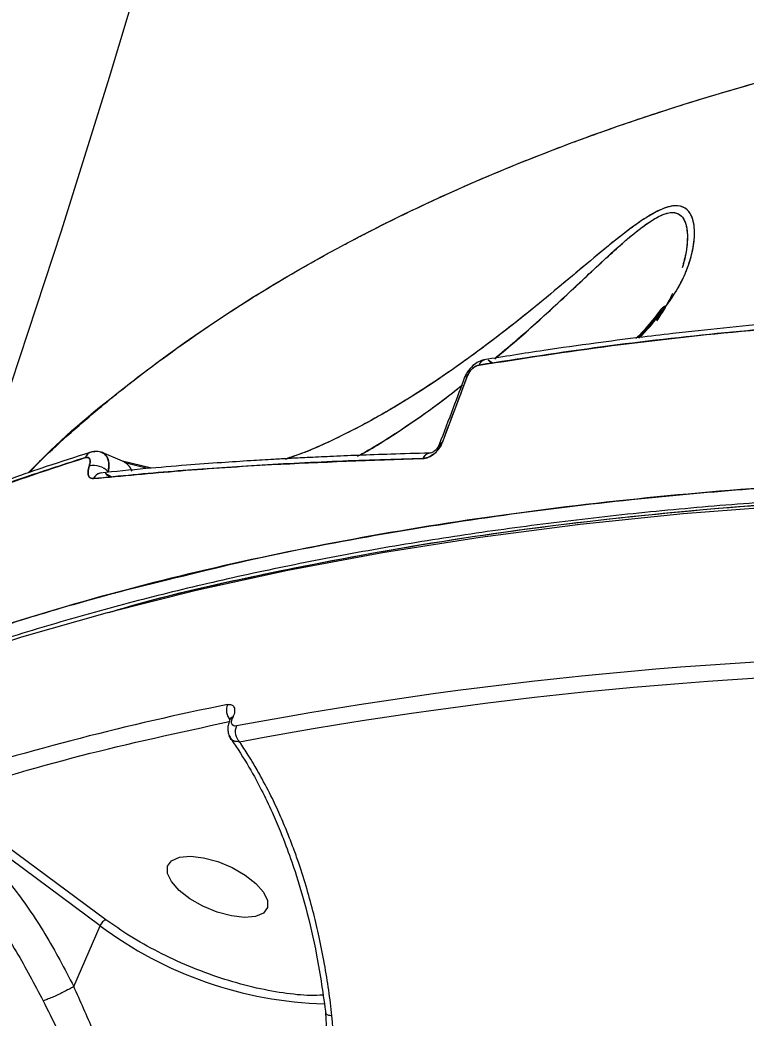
# Model space of a CAD drawing. Header units: millimetres. Extents: x -6234 to 7498, y -6127 to 5103.
# Drawn here: x 4345.9 to 4406.2, y -61.4 to 21.6 of the extents above; entities that cross this region are included whole.
import ezdxf

# ---------------------------------------------------------------- set-up
doc = ezdxf.new("R2010")
doc.units = ezdxf.units.MM
for name, color, linetype in [('DIKOM_ОБЪЕКТ', 7, 'Continuous'), ('DIKOM_РАЗМЕР_ЗОНА', 7, 'Continuous'), ('DIKOM_РАЗМЕР_ОБЪЕКТА', 7, 'Continuous')]:
    doc.layers.add(name, color=color, linetype=linetype)
doc.styles.add('style1', font='arial.ttf', dxfattribs={"width": 0.8})
doc.dimstyles.new('1-50', dxfattribs={"dimtxt": 300, "dimasz": 200, "dimexe": 100, "dimexo": 0, "dimgap": 100, "dimtad": 1, "dimtxsty": 'style1', "dimcen": 200, "dimclrd": 7, "dimclre": 7, "dimclrt": 7, "dimadec": 1, "dimazin": 2, "dimtfac": 1, "dimtmove": 0, "dimatfit": 2, "dimfxl": 0, "dimlwd": 25, "dimlwe": 18, "dimarcsym": 0})

# ---------------------------------------------------------------- blocks, each defined once
blk = doc.blocks.new('*D10')
at = {"layer": 'Defpoints', "color": 0, "transparency": 16777216}
for p in [(5627.969, 903.069), (-3229.391, -1461.506), (5627.969, -5097.582)]:
    blk.add_point(p, dxfattribs=at)
at = {"layer": 'DIKOM_РАЗМЕР_ОБЪЕКТА', "color": 7, "lineweight": 18, "transparency": 16777216}
for p, q in [((5627.969, 903.069), (5627.969, -5197.582)), ((-3229.391, -1461.506), (-3229.391, -5197.582))]:
    blk.add_line(p, q, dxfattribs=at)
at = {"layer": 'DIKOM_РАЗМЕР_ОБЪЕКТА', "color": 7, "lineweight": 25, "transparency": 16777216}
blk.add_line((-3029.391, -5097.582), (5427.969, -5097.582), dxfattribs=at)
at = {"layer": 'DIKOM_РАЗМЕР_ОБЪЕКТА', "color": 7, "transparency": 16777216}
for points in [[(-3029.391, -5064.248), (-3029.391, -5130.915), (-3229.391, -5097.582)], [(5427.969, -5064.248), (5427.969, -5130.915), (5627.969, -5097.582)]]:
    blk.add_solid(points, dxfattribs=at)
at = {"layer": 'DIKOM_РАЗМЕР_ОБЪЕКТА', "color": 7, "lineweight": 40, "transparency": 16777216, "insert": (1488.304, -4844.41), "char_height": 300, "attachment_point": 5, "style": 'style1'}
blk.add_mtext('8850', dxfattribs=at)
blk = doc.blocks.new('*D13')
at = {"layer": 'Defpoints', "color": 0, "transparency": 16777216}
for p in [(7498.074, 1778.201), (-5229.391, -1831.362), (7498.074, -6026.735)]:
    blk.add_point(p, dxfattribs=at)
at = {"layer": 'DIKOM_РАЗМЕР_ЗОНА', "color": 7, "lineweight": 18, "transparency": 16777216}
for p, q in [((7498.074, 1778.201), (7498.074, -6126.735)), ((-5229.391, -1831.362), (-5229.391, -6126.735))]:
    blk.add_line(p, q, dxfattribs=at)
at = {"layer": 'DIKOM_РАЗМЕР_ЗОНА', "color": 7, "lineweight": 25, "transparency": 16777216}
blk.add_line((-5029.391, -6026.735), (7298.074, -6026.735), dxfattribs=at)
at = {"layer": 'DIKOM_РАЗМЕР_ЗОНА', "color": 7, "transparency": 16777216}
for points in [[(-5029.391, -5993.402), (-5029.391, -6060.069), (-5229.391, -6026.735)], [(7298.074, -5993.402), (7298.074, -6060.069), (7498.074, -6026.735)]]:
    blk.add_solid(points, dxfattribs=at)
at = {"layer": 'DIKOM_РАЗМЕР_ЗОНА', "color": 7, "transparency": 16777216, "insert": (1560.691, -5773.563), "char_height": 300, "attachment_point": 5, "style": 'style1'}
blk.add_mtext('12750', dxfattribs=at)

msp = doc.modelspace()

# ---------------------------------------------------------------- linework, layer by layer
at = {"layer": 'DIKOM_ОБЪЕКТ', "color": 7, "linetype": 'Continuous', "lineweight": 15}
for p, q in [((4400.985, 1.217), (4400.9, 1.003)), ((4397.289, -4.862), (4399.606, -2.143)), ((4399.481, -2.233), (4398.779, -3.415)), ((4384.789, -6.646), (4385.193, -6.922)), ((4384.789, -6.646), (4385.126, -6.932)), ((4383.076, -7.952), (4380.968, -13.538)), ((4380.817, -13.609), (4380.709, -13.893)), ((4380.77, -13.731), (4380.816, -13.609)), ((4354.384, -15.076), (4352.715, -14.356)), ((4356.812, -15.658), (4354.384, -15.076)), ((4356.462, -15.687), (4354.589, -15.219)), ((4353.478, -16.39), (4352.986, -16.098)), ((4353.009, -16.146), (4353.428, -16.395)), ((4369.541, -22.393), (4369.538, -22.399)), ((4363.343, -36.496), (4363.314, -36.562)), ((4363.577, -36.343), (4363.549, -36.409)), ((4353.003, -53.192), (4339.182, -42.949)), ((4352.532, -53.689), (4338.742, -43.468)), ((4350.347, -58.735), (4352.532, -53.689)), ((4350.343, -58.74), (4350.347, -58.735))]:
    msp.add_line(p, q, dxfattribs=at)
at = {"layer": 'DIKOM_ОБЪЕКТ', "color": 7, "linetype": 'Continuous', "lineweight": 15, "flags": 128}
for points in [[(4380.166, 123.03), (4377.336, 109.448), (4374.35, 95.936), (4371.211, 82.504), (4367.921, 69.159), (4364.483, 55.911), (4360.897, 42.769), (4357.167, 29.739), (4353.295, 16.832), (4349.284, 4.055), (4345.136, -8.583), (4342.034, -17.684)], [(4380.166, 123.03), (4377.336, 109.448), (4374.35, 95.936), (4371.211, 82.504), (4367.921, 69.159), (4364.483, 55.911), (4360.897, 42.769), (4357.167, 29.739), (4353.295, 16.832), (4349.284, 4.055), (4345.136, -8.583), (4342.034, -17.684)], [(4380.709, -13.893), (4380.693, -13.83), (4380.692, -13.771), (4380.705, -13.717), (4380.732, -13.668), (4380.772, -13.624), (4380.826, -13.588), (4380.891, -13.559), (4380.968, -13.538)], [(4288.756, -61.555), (4290.11, -60.241), (4294.384, -56.398), (4298.964, -52.723), (4303.844, -49.219), (4309.02, -45.888), (4314.488, -42.733), (4320.244, -39.757), (4326.282, -36.962), (4332.598, -34.351), (4339.186, -31.926), (4346.04, -29.689), (4353.156, -27.641), (4360.526, -25.785), (4368.145, -24.123), (4376.006, -22.654), (4384.103, -21.382), (4392.428, -20.306), (4400.976, -19.428), (4409.738, -18.749)], [(4365.484, -50.176), (4366.123, -50.899), (4366.452, -51.587), (4366.444, -52.184), (4366.099, -52.641), (4365.445, -52.922), (4364.535, -53.004), (4363.444, -52.88), (4362.258, -52.56), (4361.076, -52.071), (4359.991, -51.451), (4359.092, -50.751), (4358.453, -50.028), (4358.124, -49.341), (4358.132, -48.744), (4358.477, -48.286), (4359.131, -48.006), (4360.041, -47.924), (4361.132, -48.048), (4362.318, -48.367), (4363.5, -48.857), (4364.585, -49.477), (4365.484, -50.176)]]:
    msp.add_lwpolyline(points, dxfattribs=at)
at = {"layer": 'DIKOM_ОБЪЕКТ', "color": 7, "linetype": 'Continuous', "lineweight": 15}
for centre, radius, start, end in [((4400.097, -3.369), 1.321, 111.81954, 144.87267), ((4400.1, -3.374), 1.326, 111.85537, 142.03476), ((4384.681, -7.308), 0.694, 101.78837, 162.06951), ((4384.683, -7.309), 0.697, 102.97853, 162.01058), ((4383.1, -8.269), 0.318, 94.2105, 153.24225), ((4383.107, -8.285), 0.335, 95.20367, 146.71578), ((4381.004, -13.88), 0.344, 96.11239, 147.13585), ((4351.986, -15.008), 0.717, 101.05014, 160.75646), ((4351.993, -15.013), 0.726, 107.87842, 160.59219), ((4351.96, -14.975), 0.68, 75.11347, 103.87569), ((4380.058, -15.161), 0.77, 95.85825, 156.66168), ((4380.065, -15.167), 0.779, 100.09648, 156.49535), ((4352.012, -17.091), 1.653, 43.76202, 103.24169), ((4353.84, -16.403), 1.434, 20.43394, 67.89233), ((4353.852, -16.391), 1.419, 20.27686, 67.90223), ((4352.728, -16.854), 0.814, 93.64623, 156.29816), ((4352.747, -16.871), 0.838, 106.59545, 155.78377), ((4427.778, -378.512), 347.356, 89.67727, 100.60466), ((4427.911, -379.073), 346.572, 89.67706, 100.60503), ((4408.283, -260.349), 229.531, 101.35006, 107.62192), ((4364.258, -35.764), 1.235, 158.25697, 221.02896), ((4363.573, -36.703), 0.295, 94.76048, 151.31999), ((4363.602, -36.637), 0.295, 94.73713, 151.37193), ((4364.997, -37.547), 1.232, 158.10517, 225.21123), ((4372.134, -27.454), 32.749, 233.23362, 268.28995)]:
    msp.add_arc(centre, radius, start, end, dxfattribs=at)
for points, knots in [([(4346.549, -16.048), (4346.816, -15.78), (4347.862, -14.733), (4349.825, -12.933), (4352.48, -10.624), (4355.158, -8.465), (4357.495, -6.697), (4359.456, -5.282), (4361.251, -4.036), (4363.275, -2.689), (4365.594, -1.216), (4368.1, 0.294), (4370.542, 1.69), (4372.253, 2.623), (4373.248, 3.153), (4373.676, 3.378), (4374.068, 3.583), (4374.426, 3.769), (4374.747, 3.935), (4376.355, 4.759), (4379.179, 6.144), (4383.285, 8.005), (4387.425, 9.745), (4391.661, 11.392), (4396.134, 12.995), (4400.252, 14.353), (4404.041, 15.511), (4407.344, 16.459), (4410.619, 17.342), (4413.861, 18.162), (4417.067, 18.923), (4420.232, 19.627), (4425.528, 20.729), (4432.998, 22.081), (4442.74, 23.473), (4452.741, 24.562), (4463.041, 25.346), (4473.687, 25.821), (4485.276, 25.999), (4497.877, 25.802), (4511.655, 25.144), (4525.735, 24.031), (4540.134, 22.496), (4549.985, 21.09), (4554.894, 20.39)], [0, 0, 0, 0, 0.007353, 0.028803, 0.051094, 0.074227, 0.093234, 0.105285, 0.118507, 0.132898, 0.14903, 0.167419, 0.184383, 0.197927, 0.200909, 0.203658, 0.206171, 0.20845, 0.210495, 0.212305, 0.239075, 0.263225, 0.286522, 0.311711, 0.33546, 0.360693, 0.378194, 0.395272, 0.411927, 0.428158, 0.443966, 0.459351, 0.474314, 0.520164, 0.56407, 0.606034, 0.651111, 0.694921, 0.737468, 0.790557, 0.842605, 0.894767, 0.947556, 1, 1, 1, 1]), ([(4346.65, -16.013), (4346.957, -15.685), (4349.398, -13.077), (4354.825, -8.624), (4362.984, -2.696), (4372.101, 2.696), (4382.017, 7.573), (4392.498, 11.81), (4403.452, 15.441), (4414.832, 18.5), (4426.858, 21.055), (4439.535, 23.099), (4453.331, 24.671), (4468.247, 25.683), (4484.272, 26.049), (4500.833, 25.736), (4517.931, 24.739), (4535.566, 23.054), (4553.686, 20.675), (4572.197, 17.611), (4591.003, 13.876), (4610.066, 9.484), (4629.348, 4.444), (4648.746, -1.214), (4668.158, -7.453), (4687.525, -14.239), (4706.846, -21.567), (4726.125, -29.43), (4745.633, -37.953), (4765.243, -47.108), (4784.818, -56.86), (4803.981, -67.013), (4822.715, -77.569), (4841.077, -88.497), (4852.886, -96.071), (4858.808, -99.87)], [0, 0, 0, 0, 0.004308, 0.034223, 0.064248, 0.094459, 0.124623, 0.154608, 0.182789, 0.210948, 0.239151, 0.267467, 0.29595, 0.327626, 0.359122, 0.390536, 0.421963, 0.453499, 0.485241, 0.516967, 0.5486, 0.58024, 0.611986, 0.643729, 0.675273, 0.706714, 0.738146, 0.769662, 0.801356, 0.834669, 0.86777, 0.900749, 0.93371, 0.966759, 1, 1, 1, 1]), ([(4399.606, -2.143), (4399.923, -1.685), (4400.561, -0.764), (4401.247, 0.664), (4401.654, 1.878), (4401.852, 2.835), (4401.931, 3.531), (4401.937, 4.211), (4401.853, 4.849), (4401.656, 5.408), (4401.29, 5.922), (4400.737, 6.191), (4399.997, 6.142), (4399.361, 5.95), (4398.654, 5.618), (4397.921, 5.185), (4397.149, 4.663), (4395.974, 3.798), (4394.32, 2.465), (4392.202, 0.686), (4389.667, -1.439), (4386.722, -3.831), (4383.705, -6.124), (4381.001, -8.03), (4378.66, -9.569), (4376.257, -11.028), (4373.84, -12.36), (4371.462, -13.522), (4369.484, -14.376), (4368.341, -14.781), (4367.909, -14.935)], [0, 0, 0, 0, 0.046354, 0.09321, 0.138926, 0.163532, 0.186658, 0.208379, 0.234022, 0.257153, 0.278063, 0.312928, 0.330346, 0.347889, 0.364777, 0.382884, 0.399668, 0.417887, 0.462376, 0.509685, 0.557016, 0.626188, 0.695748, 0.742276, 0.788553, 0.834147, 0.882808, 0.929041, 0.973156, 1, 1, 1, 1]), ([(4399.606, -2.143), (4399.98, -1.596), (4400.729, -0.5), (4401.475, 1.221), (4401.922, 2.946), (4401.978, 4.597), (4401.546, 5.807), (4400.567, 6.269), (4399.28, 5.98), (4397.504, 4.964), (4395.384, 3.344), (4392.207, 0.698), (4388.157, -2.718), (4383.673, -6.18), (4379.633, -8.967), (4376.105, -11.145), (4372.577, -13.012), (4369.808, -14.29), (4368.37, -14.751), (4368.003, -14.869)], [0, 0, 0, 0, 0.0554184, 0.1109169, 0.1666638, 0.2224979, 0.279022, 0.3148978, 0.350948, 0.3868764, 0.4404453, 0.4933014, 0.5973818, 0.7015745, 0.7704232, 0.8391454, 0.9081357, 0.976544, 1, 1, 1, 1]), ([(4385.294, -6.572), (4386.461, -5.585), (4389.209, -3.259), (4392.572, -0.053), (4395.533, 2.697), (4397.372, 4.274), (4398.778, 5.211), (4399.731, 5.615), (4400.475, 5.608), (4401.118, 5.115), (4401.393, 3.962), (4401.308, 2.46), (4401.024, 1.446), (4400.9, 1.003)], [0, 0, 0, 0, 0.146093, 0.344172, 0.44329, 0.541411, 0.589278, 0.636429, 0.683327, 0.73079, 0.826838, 0.924313, 1, 1, 1, 1]), ([(4385.322, -6.568), (4385.938, -6.052), (4387.597, -4.664), (4389.701, -2.741), (4391.687, -0.895), (4393.209, 0.534), (4394.682, 1.906), (4395.922, 3.024), (4396.859, 3.818), (4397.592, 4.397), (4398.302, 4.901), (4399.005, 5.31), (4399.653, 5.564), (4400.199, 5.624), (4400.629, 5.497), (4400.969, 5.194), (4401.204, 4.709), (4401.327, 4.077), (4401.345, 3.454), (4401.306, 2.874), (4401.237, 2.342), (4401.132, 1.784), (4401.031, 1.401), (4400.982, 1.217)], [0, 0, 0, 0, 0.077771, 0.209479, 0.275176, 0.340934, 0.413195, 0.473642, 0.508736, 0.540352, 0.573674, 0.606935, 0.640684, 0.673663, 0.70565, 0.740429, 0.783094, 0.827538, 0.873365, 0.901994, 0.93359, 0.968171, 1, 1, 1, 1]), ([(4400.09, -1.158), (4400.087, -1.166), (4400.064, -1.216), (4399.974, -1.396), (4399.838, -1.671), (4399.709, -1.9), (4399.652, -2.002)], [0, 0, 0, 0, 0.027098, 0.178325, 0.634366, 1, 1, 1, 1]), ([(4448.21, -2.167), (4446.426, -2.154), (4443.16, -2.13), (4438.77, -2.16), (4435.286, -2.212), (4432.46, -2.275), (4429.975, -2.346), (4426.403, -2.469), (4421.707, -2.679), (4416.242, -3.007), (4411.156, -3.384), (4406.581, -3.786), (4402.923, -4.154), (4399.872, -4.491), (4397.022, -4.828), (4393.441, -5.289), (4389.145, -5.893), (4386.092, -6.386), (4384.441, -6.653)], [0, 0, 0, 0, 0.0778225, 0.1424759, 0.194012, 0.2330322, 0.2692171, 0.306082, 0.3950468, 0.4843596, 0.5601381, 0.6347828, 0.7028489, 0.7371232, 0.7837914, 0.8431292, 0.9151777, 1, 1, 1, 1]), ([(4397.353, -4.793), (4397.407, -4.744), (4398.146, -4.071), (4398.903, -3.07), (4399.606, -2.143)], [0, 0, 0, 0, 0.073213, 1, 1, 1, 1]), ([(4399.512, -2.255), (4399.502, -2.273), (4399.283, -2.667), (4399.025, -3.05), (4398.779, -3.415)], [0, 0, 0, 0, 0.045764, 1, 1, 1, 1]), ([(4447.792, -2.623), (4444.085, -2.609), (4436.57, -2.58), (4425.487, -2.901), (4414.726, -3.49), (4404.277, -4.377), (4394.064, -5.529), (4387.412, -6.566), (4384.021, -7.094)], [0, 0, 0, 0, 0.162232, 0.328901, 0.500001, 0.659991, 0.826658, 1, 1, 1, 1]), ([(4384.021, -7.094), (4387.683, -6.527), (4394.997, -5.393), (4406.485, -4.149), (4419.035, -3.196), (4432.735, -2.604), (4442.769, -2.617), (4447.792, -2.623)], [0, 0, 0, 0, 0.187018, 0.373554, 0.559897, 0.779648, 1, 1, 1, 1]), ([(4399.049, -2.564), (4398.476, -3.306), (4397.794, -4.189), (4397.148, -4.793), (4397.045, -4.89)], [0, 0, 0, 0, 0.840604, 1, 1, 1, 1]), ([(4384.54, -6.628), (4384.395, -6.663), (4384.082, -6.738), (4383.602, -7.024), (4383.217, -7.407), (4382.955, -7.798), (4382.863, -8.015), (4382.816, -8.126)], [0, 0, 0, 0, 0.202844, 0.436122, 0.702996, 0.848748, 1, 1, 1, 1]), ([(4384.021, -7.094), (4383.936, -7.116), (4383.765, -7.16), (4383.529, -7.319), (4383.356, -7.489), (4383.24, -7.635), (4383.142, -7.793), (4383.098, -7.898), (4383.076, -7.952)], [0, 0, 0, 0, 0.250119, 0.499706, 0.62561, 0.749618, 0.873306, 1, 1, 1, 1]), ([(4383.076, -7.952), (4383.133, -7.832), (4383.246, -7.592), (4383.53, -7.312), (4383.796, -7.15), (4383.946, -7.113), (4384.021, -7.094)], [0, 0, 0, 0, 0.278369, 0.557208, 0.778473, 1, 1, 1, 1]), ([(4382.827, -8.101), (4382.509, -8.948), (4381.809, -10.82), (4381.102, -12.677), (4380.716, -13.693)], [0, 0, 0, 0, 0.4524848, 1, 1, 1, 1]), ([(4380.968, -13.538), (4381.363, -12.499), (4382.068, -10.644), (4382.768, -8.774), (4383.076, -7.952)], [0, 0, 0, 0, 0.56001, 1, 1, 1, 1]), ([(4373.909, -14.668), (4374.378, -14.405), (4375.599, -13.722), (4377.924, -12.229), (4380.388, -10.524), (4382.054, -9.206), (4382.659, -8.728)], [0, 0, 0, 0, 0.159389, 0.414447, 0.787474, 1, 1, 1, 1]), ([(4374.074, -14.589), (4374.087, -14.582), (4375.206, -14.004), (4377.47, -12.524), (4380.328, -10.571), (4382.031, -9.224), (4382.659, -8.727)], [0, 0, 0, 0, 0.004768, 0.390117, 0.775249, 1, 1, 1, 1]), ([(4380.968, -13.538), (4380.929, -13.627), (4380.853, -13.805), (4380.677, -14.068), (4380.469, -14.307), (4380.163, -14.573), (4379.759, -14.803), (4379.487, -14.838), (4379.351, -14.856)], [0, 0, 0, 0, 0.126202, 0.250057, 0.373508, 0.500455, 0.749789, 1, 1, 1, 1]), ([(4379.351, -14.856), (4379.505, -14.834), (4379.812, -14.79), (4380.318, -14.469), (4380.744, -14.011), (4380.893, -13.695), (4380.968, -13.538)], [0, 0, 0, 0, 0.281429, 0.5614313, 0.7807845, 1, 1, 1, 1]), ([(4380.716, -13.693), (4380.694, -13.743), (4380.652, -13.842), (4380.549, -13.998), (4380.428, -14.137), (4380.299, -14.249), (4380.176, -14.33), (4380.021, -14.403), (4379.942, -14.405), (4379.888, -14.407)], [0, 0, 0, 0, 0.118745, 0.233016, 0.348144, 0.467714, 0.59385, 0.725412, 1, 1, 1, 1]), ([(4351.309, -14.772), (4349.643, -15.308), (4346.163, -16.429), (4341.157, -18.238), (4337.636, -19.622), (4335.63, -20.45), (4334.985, -20.72), (4334.337, -20.994), (4333.687, -21.272), (4333.035, -21.555), (4332.056, -21.984), (4330.582, -22.644), (4328.46, -23.627), (4325.864, -24.883), (4322.828, -26.434), (4319.382, -28.299), (4317.027, -29.695), (4315.772, -30.44)], [0, 0, 0, 0, 0.125698, 0.262519, 0.392122, 0.409732, 0.427491, 0.445396, 0.46345, 0.48165, 0.499999, 0.545845, 0.606685, 0.682521, 0.773351, 0.879179, 1, 1, 1, 1]), ([(4315.772, -30.44), (4318.724, -28.738), (4324.623, -25.338), (4333.73, -21.164), (4342.608, -17.627), (4348.407, -15.724), (4351.309, -14.772)], [0, 0, 0, 0, 0.280203, 0.559922, 0.779769, 1, 1, 1, 1]), ([(4351.707, -14.345), (4350.486, -14.735), (4348.297, -15.436), (4345.458, -16.415), (4343.278, -17.197), (4341.487, -17.863), (4338.155, -19.137), (4334.052, -20.827), (4329.387, -22.941), (4326.501, -24.343), (4324.42, -25.4), (4322.867, -26.21), (4320.927, -27.256), (4318.613, -28.553), (4316.985, -29.525), (4316.105, -30.05)], [0, 0, 0, 0, 0.091758, 0.1646, 0.218581, 0.261862, 0.306032, 0.484352, 0.598039, 0.702915, 0.737188, 0.783858, 0.843196, 0.915231, 1, 1, 1, 1]), ([(4351.634, -15.482), (4351.652, -15.422), (4351.69, -15.301), (4351.716, -15.088), (4351.682, -14.879), (4351.546, -14.736), (4351.388, -14.76), (4351.309, -14.772)], [0, 0, 0, 0, 0.123986, 0.250882, 0.500425, 0.750309, 1, 1, 1, 1]), ([(4351.309, -14.772), (4351.397, -14.76), (4351.572, -14.738), (4351.694, -14.914), (4351.721, -15.167), (4351.663, -15.377), (4351.634, -15.482)], [0, 0, 0, 0, 0.2801166, 0.5599711, 0.7799646, 1, 1, 1, 1]), ([(4352.714, -14.372), (4352.557, -14.319), (4352.252, -14.216), (4351.922, -14.289), (4351.762, -14.325)], [0, 0, 0, 0, 0.514406, 1, 1, 1, 1]), ([(4379.351, -14.856), (4376.974, -14.927), (4372.103, -15.072), (4365.21, -15.436), (4358.424, -15.906), (4354.174, -16.316), (4351.983, -16.527)], [0, 0, 0, 0, 0.244049, 0.500027, 0.742276, 1, 1, 1, 1]), ([(4351.983, -16.527), (4354.368, -16.299), (4359.137, -15.844), (4368.144, -15.234), (4375.1, -14.999), (4379.351, -14.856)], [0, 0, 0, 0, 0.280101, 0.559982, 1, 1, 1, 1]), ([(4379.888, -14.407), (4378.822, -14.435), (4376.823, -14.488), (4374.08, -14.587), (4371.762, -14.682), (4369.856, -14.772), (4368.304, -14.852), (4366.745, -14.938), (4364.874, -15.049), (4362.447, -15.209), (4359.531, -15.424), (4356.147, -15.705), (4353.792, -15.937), (4352.53, -16.062)], [0, 0, 0, 0, 0.1089566, 0.2041363, 0.2855717, 0.3532802, 0.4072698, 0.4524874, 0.5222832, 0.6119092, 0.721376, 0.8507218, 1, 1, 1, 1]), ([(4353.206, -15.948), (4353.242, -15.667), (4353.313, -15.113), (4353.039, -14.584), (4352.758, -14.336), (4352.574, -14.334), (4352.551, -14.334)], [0, 0, 0, 0, 0.350748, 0.692419, 0.961591, 1, 1, 1, 1]), ([(4352.707, -14.373), (4352.753, -14.395), (4352.895, -14.463), (4353.127, -14.712), (4353.266, -15.122), (4353.275, -15.581), (4353.228, -15.829), (4353.206, -15.948)], [0, 0, 0, 0, 0.102583, 0.317226, 0.657194, 0.837225, 1, 1, 1, 1]), ([(4351.983, -16.527), (4351.889, -16.521), (4351.701, -16.51), (4351.549, -16.291), (4351.504, -15.951), (4351.59, -15.638), (4351.634, -15.482)], [0, 0, 0, 0, 0.249932, 0.499982, 0.749684, 1, 1, 1, 1]), ([(4351.634, -15.482), (4351.587, -15.656), (4351.494, -16.004), (4351.567, -16.334), (4351.732, -16.517), (4351.899, -16.524), (4351.983, -16.527)], [0, 0, 0, 0, 0.279547, 0.558978, 0.77954, 1, 1, 1, 1]), ([(4270.136, -88.82), (4270.745, -87.329), (4272.125, -83.949), (4274.814, -78.81), (4278.2, -73.307), (4282.071, -68.032), (4286.381, -62.997), (4290.901, -58.419), (4294.374, -55.337), (4296.43, -53.635), (4297.087, -53.1), (4297.753, -52.567), (4298.428, -52.035), (4299.112, -51.505), (4301.514, -49.671), (4305.666, -46.737), (4311.717, -42.983), (4317.643, -39.724), (4323.357, -36.914), (4328.783, -34.508), (4333.851, -32.465), (4338.5, -30.747), (4342.681, -29.32), (4346.197, -28.201), (4349.063, -27.34), (4351.243, -26.713), (4352.743, -26.297), (4353.572, -26.072), (4353.893, -25.985), (4354.025, -25.95), (4354.082, -25.935), (4354.106, -25.928), (4354.117, -25.925), (4354.122, -25.924), (4354.124, -25.923), (4357.838, -25.023), (4364.393, -23.299), (4375.217, -21.204), (4385.857, -19.52), (4396.079, -18.28), (4405.759, -17.398), (4412.725, -16.941), (4417.366, -16.709), (4419.711, -16.605), (4422.043, -16.516), (4424.361, -16.44), (4426.665, -16.378), (4433.938, -16.223), (4446.345, -16.24), (4464.229, -16.936), (4482.337, -18.279), (4500.561, -20.179), (4512.932, -21.94), (4519.061, -22.813)], [0, 0, 0, 0, 0.025307, 0.057386, 0.090964, 0.126039, 0.158145, 0.191411, 0.221645, 0.22567, 0.229712, 0.233768, 0.237841, 0.241928, 0.246031, 0.280524, 0.312557, 0.34213, 0.369243, 0.393897, 0.416091, 0.435825, 0.453099, 0.467913, 0.478456, 0.487263, 0.493577, 0.495929, 0.496882, 0.497285, 0.497459, 0.497536, 0.497569, 0.497584, 0.49759, 0.497595, 0.53743, 0.575758, 0.612579, 0.647892, 0.677721, 0.706382, 0.713696, 0.72093, 0.728084, 0.735158, 0.742152, 0.749065, 0.801023, 0.852095, 0.902282, 0.951584, 1, 1, 1, 1]), ([(4905.222, -185.536), (4900.2, -181.832), (4890.174, -174.438), (4874.45, -163.606), (4858.311, -153.017), (4841.729, -142.697), (4824.716, -132.64), (4807.605, -123.036), (4790.424, -113.871), (4773.261, -105.165), (4755.865, -96.783), (4738.325, -88.765), (4720.307, -80.961), (4701.799, -73.394), (4682.795, -66.093), (4663.654, -59.209), (4644.449, -52.774), (4625.285, -46.823), (4606.626, -41.489), (4588.495, -36.741), (4570.88, -32.547), (4553.42, -28.809), (4536.114, -25.533), (4518.667, -22.674), (4501.193, -20.287), (4483.805, -18.417), (4466.886, -17.11), (4450.431, -16.36), (4434.443, -16.17), (4419.221, -16.535), (4404.78, -17.423), (4391.161, -18.798), (4378.147, -20.665), (4365.763, -23.016), (4353.77, -25.904), (4342.205, -29.362), (4331.125, -33.431), (4320.784, -38.04), (4311.244, -43.167), (4302.554, -48.781), (4294.882, -54.744), (4288.169, -61.02), (4282.349, -67.577), (4277.332, -74.558), (4273.499, -81.011), (4271.689, -85.286), (4270.981, -86.96)], [0, 0, 0, 0, 0.023689, 0.047287, 0.070767, 0.094184, 0.117594, 0.141051, 0.163264, 0.185601, 0.207861, 0.230009, 0.252094, 0.275501, 0.298945, 0.322481, 0.34616, 0.369778, 0.393269, 0.415354, 0.437423, 0.459523, 0.481701, 0.504006, 0.527657, 0.55117, 0.574601, 0.598007, 0.621443, 0.644965, 0.667273, 0.689573, 0.711749, 0.733848, 0.755917, 0.779342, 0.802841, 0.826472, 0.850142, 0.873669, 0.897108, 0.919177, 0.941263, 0.963413, 0.985675, 1, 1, 1, 1]), ([(4728.95, -86.067), (4725.388, -84.539), (4720.364, -82.383), (4712.881, -79.274), (4706.429, -76.64), (4698.703, -73.564), (4690.555, -70.402), (4681.988, -67.172), (4673.12, -63.928), (4664.019, -60.704), (4654.737, -57.525), (4645.316, -54.411), (4635.787, -51.378), (4626.177, -48.436), (4616.507, -45.597), (4606.797, -42.869), (4597.064, -40.258), (4587.322, -37.77), (4577.584, -35.41), (4567.864, -33.184), (4558.172, -31.094), (4548.519, -29.144), (4538.915, -27.337), (4529.37, -25.675), (4519.893, -24.161), (4510.493, -22.798), (4501.178, -21.586), (4491.956, -20.527), (4482.835, -19.623), (4473.823, -18.874), (4464.926, -18.281), (4456.153, -17.846), (4447.509, -17.569), (4439.001, -17.449), (4430.635, -17.488), (4422.419, -17.685), (4414.357, -18.041), (4406.455, -18.554), (4398.718, -19.225), (4391.153, -20.054), (4383.764, -21.04), (4376.555, -22.182), (4369.532, -23.48), (4362.699, -24.932), (4356.06, -26.539), (4349.62, -28.299), (4343.381, -30.212), (4337.348, -32.276), (4331.524, -34.491), (4325.913, -36.856), (4320.517, -39.371), (4315.34, -42.034), (4310.385, -44.846), (4305.654, -47.806), (4301.153, -50.915), (4296.875, -54.168), (4292.86, -57.584), (4290.216, -59.97), (4288.983, -61.254), (4288.932, -61.308)], [0, 0, 0, 0, 0.019833, 0.027978, 0.041487, 0.055532, 0.07061, 0.086353, 0.102614, 0.119272, 0.136245, 0.153469, 0.170898, 0.188494, 0.20623, 0.224083, 0.242036, 0.260072, 0.278179, 0.296349, 0.314571, 0.332838, 0.351144, 0.369484, 0.387853, 0.406246, 0.424661, 0.443093, 0.46154, 0.48, 0.49847, 0.516948, 0.535433, 0.553923, 0.572417, 0.590913, 0.60941, 0.627909, 0.646408, 0.664907, 0.683406, 0.701904, 0.720403, 0.738902, 0.757403, 0.775906, 0.794413, 0.812926, 0.831448, 0.84998, 0.868527, 0.887093, 0.905681, 0.924297, 0.942947, 0.961639, 0.980379, 0.999176, 1, 1, 1, 1]), ([(4353.26, -27.653), (4353.665, -27.531), (4357.98, -26.238), (4366.861, -24.254), (4379.971, -21.772), (4393.858, -19.885), (4408.388, -18.541), (4423.508, -17.766), (4438.829, -17.559), (4454.286, -17.88), (4469.848, -18.69), (4485.823, -19.995), (4502.214, -21.799), (4519.321, -24.15), (4537.077, -27.073), (4555.405, -30.585), (4573.907, -34.613), (4592.582, -39.155), (4611.432, -44.211), (4630.091, -49.677), (4648.502, -55.51), (4666.566, -61.652), (4684.551, -68.183), (4702.413, -75.083), (4720.512, -82.497), (4738.846, -90.446), (4757.384, -98.98), (4773.07, -106.539), (4782.445, -111.386), (4785.801, -113.121)], [0, 0, 0, 0, 0.004112, 0.043786, 0.083522, 0.123416, 0.163551, 0.203582, 0.243399, 0.280832, 0.318238, 0.355698, 0.393289, 0.431094, 0.471182, 0.511036, 0.550751, 0.590424, 0.630147, 0.670015, 0.707827, 0.745625, 0.783213, 0.82067, 0.858076, 0.897781, 0.937611, 0.977664, 1, 1, 1, 1]), ([(4353.263, -27.652), (4353.607, -27.547), (4358.128, -26.169), (4367.601, -24.093), (4381.722, -21.478), (4396.719, -19.557), (4412.438, -18.259), (4428.805, -17.616), (4445.737, -17.618), (4463.209, -18.263), (4481.221, -19.549), (4499.763, -21.478), (4518.779, -24.051), (4538.173, -27.257), (4557.843, -31.076), (4577.723, -35.491), (4597.794, -40.494), (4618.062, -46.088), (4638.498, -52.268), (4659.019, -59.015), (4679.488, -66.283), (4699.84, -74.042), (4720.054, -82.288), (4740.115, -90.999), (4759.961, -100.201), (4775.21, -107.586), (4783.714, -112.031), (4785.8, -113.122)], [0, 0, 0, 0, 0.003505, 0.046112, 0.08869, 0.131493, 0.174441, 0.217305, 0.259878, 0.302423, 0.345038, 0.387743, 0.430661, 0.473586, 0.516294, 0.558911, 0.601454, 0.644027, 0.686884, 0.729834, 0.77264, 0.81522, 0.85783, 0.900528, 0.943197, 0.986062, 1, 1, 1, 1]), ([(4363.111, -35.307), (4363.231, -35.298), (4363.472, -35.281), (4363.65, -35.458), (4363.713, -35.672), (4363.714, -35.871), (4363.674, -36.096), (4363.61, -36.261), (4363.577, -36.343)], [0, 0, 0, 0, 0.249995, 0.499153, 0.62482, 0.749466, 0.874892, 1, 1, 1, 1]), ([(4363.386, -36.433), (4363.383, -36.43), (4363.372, -36.42), (4363.355, -36.463), (4363.343, -36.495)], [0, 0, 0, 0, 0.2542996, 1, 1, 1, 1]), ([(4363.854, -37.088), (4363.775, -37.093), (4363.616, -37.104), (4363.5, -36.988), (4363.459, -36.848), (4363.459, -36.718), (4363.485, -36.57), (4363.528, -36.463), (4363.549, -36.409)], [0, 0, 0, 0, 0.250045, 0.499208, 0.624906, 0.749486, 0.874719, 1, 1, 1, 1]), ([(4339.182, -42.949), (4343.05, -41.772), (4350.732, -39.434), (4359.106, -37.622), (4363.262, -36.722)], [0, 0, 0, 0, 0.503557, 1, 1, 1, 1]), ([(4363.314, -36.561), (4363.268, -36.687), (4363.173, -36.947), (4363.135, -37.359), (4363.186, -37.768), (4363.314, -37.995), (4363.379, -38.111)], [0, 0, 0, 0, 0.227059, 0.471631, 0.730518, 1, 1, 1, 1]), ([(4363.234, -37.904), (4363.747, -38.668), (4364.693, -40.074), (4365.872, -42.239), (4366.773, -44.112), (4367.446, -45.679), (4368.088, -47.314), (4368.829, -49.421), (4369.716, -52.425), (4370.642, -56.368), (4371.066, -59.424), (4371.297, -61.096)], [0, 0, 0, 0, 0.129085, 0.237779, 0.326791, 0.396345, 0.451325, 0.5423, 0.664206, 0.816312, 1, 1, 1, 1]), ([(4364.129, -38.421), (4363.958, -38.404), (4363.616, -38.37), (4363.348, -38.174), (4363.322, -37.998), (4363.32, -37.987)], [0, 0, 0, 0, 0.4813031, 0.9669137, 1, 1, 1, 1]), ([(4371.801, -61.178), (4371.716, -60.469), (4371.542, -59.018), (4371.186, -56.836), (4370.767, -54.717), (4370.281, -52.648), (4369.727, -50.616), (4369.172, -48.858), (4368.639, -47.343), (4368.139, -46.038), (4367.54, -44.606), (4366.787, -42.978), (4366.017, -41.495), (4365.335, -40.309), (4364.755, -39.358), (4364.368, -38.779), (4364.129, -38.421)], [0, 0, 0, 0, 0.079604, 0.163002, 0.250206, 0.327791, 0.411292, 0.500725, 0.551564, 0.610081, 0.676278, 0.750166, 0.844388, 0.900313, 0.938564, 1, 1, 1, 1]), ([(4338.722, -43.513), (4339.869, -44.553), (4342.159, -46.631), (4345.238, -50.308), (4348.035, -54.317), (4349.576, -57.261), (4350.347, -58.735)], [0, 0, 0, 0, 0.249384, 0.49794, 0.748766, 1, 1, 1, 1]), ([(4336.803, -45.478), (4337.889, -46.469), (4340.062, -48.453), (4342.982, -51.961), (4345.62, -55.764), (4347.07, -58.546), (4347.79, -59.927)], [0, 0, 0, 0, 0.249946, 0.499893, 0.751801, 1, 1, 1, 1]), ([(4353.003, -53.192), (4352.962, -53.209), (4352.88, -53.243), (4352.742, -53.366), (4352.616, -53.522), (4352.56, -53.633), (4352.532, -53.689)], [0, 0, 0, 0, 0.249884, 0.499989, 0.749843, 1, 1, 1, 1]), ([(4371.043, -59.463), (4370.708, -59.477), (4369.694, -59.52), (4367.73, -59.312), (4365.218, -58.841), (4362.562, -58.084), (4359.899, -57.09), (4357.355, -55.902), (4355.015, -54.597), (4353.663, -53.653), (4353.003, -53.192)], [0, 0, 0, 0, 0.0651571, 0.1965571, 0.3320735, 0.4697537, 0.6074404, 0.7429575, 0.8743485, 1, 1, 1, 1]), ([(4350.343, -58.74), (4350.225, -58.81), (4349.933, -58.985), (4349.444, -59.24), (4348.95, -59.477), (4348.528, -59.663), (4348.116, -59.826), (4347.899, -59.893), (4347.79, -59.927)], [0, 0, 0, 0, 0.15432, 0.379076, 0.518346, 0.672054, 0.834874, 1, 1, 1, 1]), ([(4368.6, -77.38), (4368.524, -77.566), (4368.196, -78.362), (4367.526, -79.719), (4366.585, -81.429), (4365.697, -82.785), (4364.935, -83.756), (4364.321, -84.417), (4363.702, -84.935), (4363.072, -85.263), (4362.593, -85.324), (4362.238, -85.258), (4361.915, -85.122), (4361.549, -84.842), (4361.046, -84.251), (4360.507, -83.314), (4359.93, -82.051), (4359.377, -80.685), (4358.825, -79.247), (4358.262, -77.753), (4357.664, -76.167), (4357.055, -74.577), (4356.338, -72.738), (4355.526, -70.71), (4354.569, -68.398), (4353.402, -65.658), (4351.982, -62.43), (4350.89, -59.97), (4350.343, -58.74)], [0, 0, 0, 0, 0.013182, 0.056448, 0.099733, 0.142814, 0.165887, 0.186163, 0.20886, 0.229605, 0.25053, 0.261506, 0.273006, 0.293149, 0.316066, 0.358876, 0.401621, 0.444545, 0.487309, 0.52988, 0.572364, 0.618457, 0.657458, 0.716106, 0.772685, 0.828453, 0.914155, 1, 1, 1, 1]), ([(4347.79, -59.927), (4348.183, -60.718), (4348.983, -62.332), (4350.242, -64.807), (4351.701, -67.673), (4353.305, -70.857), (4354.78, -73.852), (4355.993, -76.357), (4356.977, -78.401), (4357.855, -80.204), (4358.626, -81.73), (4359.346, -83.051), (4360.062, -84.2), (4360.733, -85.019), (4361.312, -85.488), (4361.976, -85.822), (4362.76, -85.826), (4363.618, -85.405), (4364.252, -84.928), (4364.885, -84.316), (4365.789, -83.275), (4366.944, -81.61), (4368.221, -79.319), (4369.518, -76.47), (4370.696, -73.108), (4371.588, -69.217), (4372.057, -65.221), (4371.886, -62.527), (4371.801, -61.178)], [0, 0, 0, 0, 0.039977, 0.081542, 0.125109, 0.187184, 0.249623, 0.290769, 0.332481, 0.373463, 0.405904, 0.435923, 0.469547, 0.498306, 0.514744, 0.529678, 0.561093, 0.576333, 0.592566, 0.607561, 0.624093, 0.663855, 0.706845, 0.749749, 0.812131, 0.874339, 0.937095, 1, 1, 1, 1]), ([(4371.251, -60.928), (4371.358, -62.227), (4371.586, -64.965), (4371.118, -69.146), (4370.169, -73.405), (4369.105, -76.115), (4368.571, -77.475)], [0, 0, 0, 0, 0.231059, 0.487064, 0.742581, 1, 1, 1, 1]), ([(4371.289, -60.932), (4371.286, -60.938), (4371.255, -61.001), (4371.411, -61.096), (4371.674, -61.151), (4371.801, -61.178)], [0, 0, 0, 0, 0.047029, 0.537481, 1, 1, 1, 1])]:
    msp.add_open_spline(points, degree=3, knots=knots, dxfattribs=at)

# ---------------------------------------------------------------- dimensions: what is measured, and where the dimension line sits
at = {"layer": 'DIKOM_РАЗМЕР_ЗОНА'}
dim = msp.add_linear_dim(base=(7498.074, -6026.735), p1=(-5229.391, -1831.362), p2=(7498.074, 1778.201), text='12750', dimstyle='1-50', dxfattribs=at)
dim.commit()
dim.dimension.update_dxf_attribs({"geometry": '*D13', "text_midpoint": (1560.691, -6026.735), "dimtype": 160})
at = {"layer": 'DIKOM_РАЗМЕР_ОБЪЕКТА', "lineweight": 40}
dim = msp.add_linear_dim(base=(5627.969, -5097.582), p1=(-3229.391, -1461.506), p2=(5627.969, 903.069), text='8850', dimstyle='1-50', dxfattribs=at)
dim.commit()
dim.dimension.update_dxf_attribs({"geometry": '*D10', "text_midpoint": (1488.304, -5097.582), "dimtype": 160})

doc.saveas('drawing.dxf')
